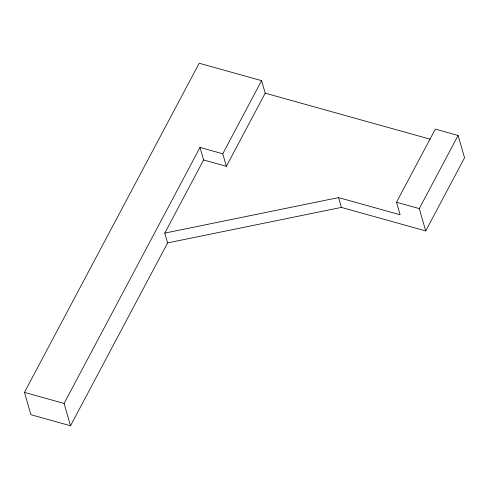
<?xml version="1.0" encoding="UTF-8"?>
<svg xmlns="http://www.w3.org/2000/svg" width="489" height="489" viewBox="0 0 489 489"><rect width="100%" height="100%" fill="white"/><g stroke="black" fill="none" stroke-linecap="round" stroke-linejoin="round"><path stroke-width="0.73" d="M203.601 159.958L164.775 233.106L167.605 242.905L70.532 425.76L30.893 414.709L24.45 392.38L199.176 63.24L261.591 80.648L265.203 93.167L226.376 166.315L203.601 159.958L199.989 147.44L222.758 153.79L226.376 166.315M70.532 425.76L64.09 403.437L199.989 147.44M222.758 153.79L261.591 80.648M164.775 233.106L338.553 197.599L400.118 214.775L396.506 202.25L435.332 129.108L458.107 135.459L464.55 157.782L425.723 230.93L341.377 207.403L167.605 242.905M425.723 230.93L419.281 208.601L458.107 135.459M265.203 93.167L430.149 139.176M396.506 202.25L419.281 208.601M24.45 392.38L64.09 403.437M338.553 197.599L341.377 207.403"/></g></svg>
